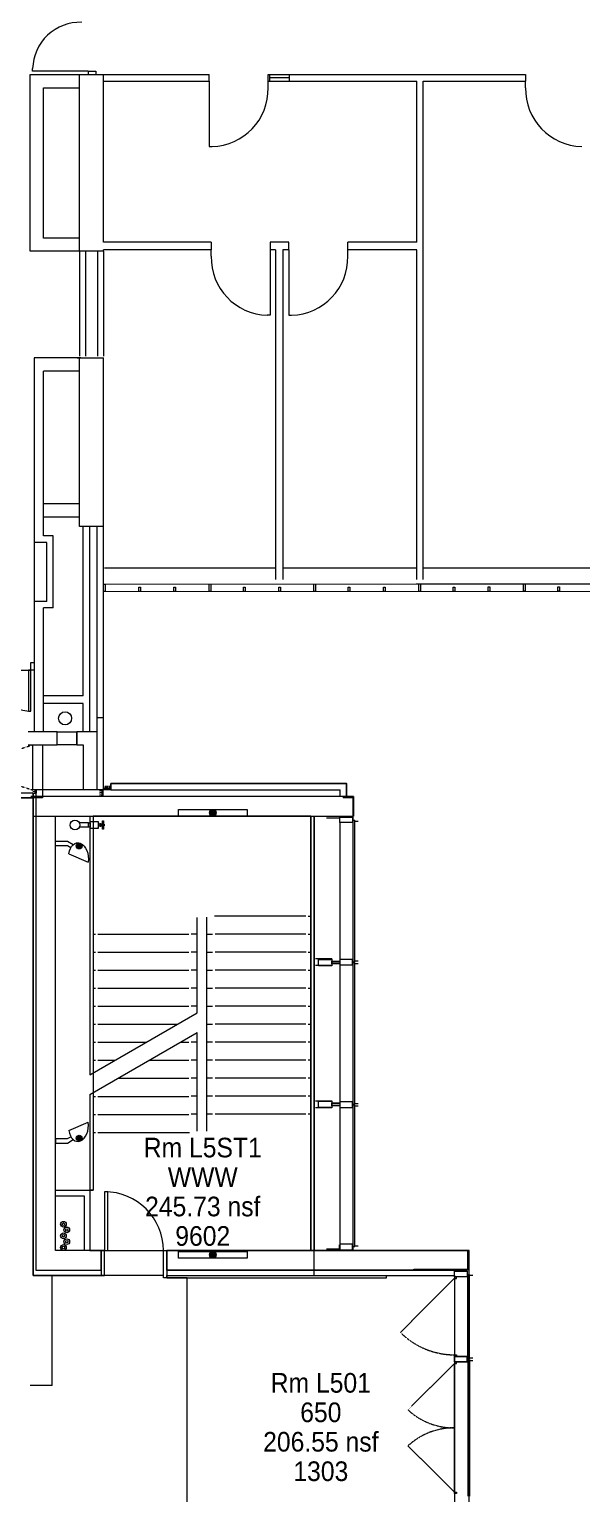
# Model space of a CAD drawing. Header units: inches. Extents: x 1247 to 6173, y 2512 to 6927.
# Drawn here: x 3772 to 4110, y 5446 to 6341 of the extents above; entities that cross this region are included whole.
import ezdxf

# ---------------------------------------------------------------- set-up
doc = ezdxf.new("R2010")
doc.units = ezdxf.units.IN
doc.header["$LTSCALE"] = 0.75
doc.header["$MEASUREMENT"] = 0
doc.linetypes.add('626_FL5$0$HIDDEN', pattern=[0.375, 0.25, -0.125])
doc.linetypes.add('626_FL5$0$HIDDEN2', pattern=[0.1875, 0.125, -0.0625])
doc.layers.get('0').update_dxf_attribs({"linetype": 'CONTINUOUS'})
for name, color, linetype in [('626_FL5$0$A-BLDG-GRW', 9, 'CONTINUOUS'), ('626_FL5$0$A-CLNG-LITE', 7, 'CONTINUOUS'), ('626_FL5$0$A-COLS', 7, 'CONTINUOUS'), ('626_FL5$0$A-DOOR', 7, 'CONTINUOUS'), ('626_FL5$0$A-DOOR-EXST', 9, 'CONTINUOUS'), ('626_FL5$0$A-FLOR', 7, 'CONTINUOUS'), ('626_FL5$0$A-FLOR-PFIX', 7, 'CONTINUOUS'), ('626_FL5$0$A-FLOR-STRS', 7, 'CONTINUOUS'), ('626_FL5$0$A-GLAZ', 7, 'CONTINUOUS'), ('626_FL5$0$A-WALL-FULL', 7, 'CONTINUOUS'), ('626_GRID5$0$A-COLS', 7, 'CONTINUOUS'), ('A-ANNO-NOTE', 7, 'CONTINUOUS'), ('triGrossAreaLayer', 7, 'CONTINUOUS'), ('triLabelLayer', 7, 'CONTINUOUS'), ('triMeasuredGrossAreaLayer', 7, 'CONTINUOUS'), ('triSpaceLayer', 7, 'CONTINUOUS')]:
    doc.layers.add(name, color=color, linetype=linetype)
doc.styles.add('KTH_TEXT', font='romans.shx', dxfattribs={"width": 0.9})

# ---------------------------------------------------------------- blocks, each defined once
blk = doc.blocks.new('626_FL5$0$626_DOOR')
blk.add_lwpolyline([(0, 1), (0, 0), (0.056, 0), (0.056, 1)], close=True)
blk.add_arc((0, 0), 1, 0, 90)
blk = doc.blocks.new('626_FL5$0$A$C71C23718')
at = {"layer": '626_FL5$0$A-CLNG-LITE'}
h = blk.add_hatch(color=256, dxfattribs=at)
edge = h.paths.add_edge_path()
edge.add_arc((96.17, 272), 2, 0, 360)
h = blk.add_hatch(color=256, dxfattribs=at)
edge = h.paths.add_edge_path()
edge.add_arc((14.52, 251.78), 1.8, 0, 360)
h = blk.add_hatch(color=256, dxfattribs=at)
edge = h.paths.add_edge_path()
edge.add_arc((14.52, 73.19), 1.8, 0, 360)
h = blk.add_hatch(color=256, dxfattribs=at)
edge = h.paths.add_edge_path()
edge.add_arc((96.17, 2), 2, 0, 360)
for p, q in [((75.17, 274), (117.17, 274)), ((75.17, 270), (75.17, 274)), ((117.17, 270), (75.17, 270)), ((117.17, 274), (117.17, 270)), ((0, 254.7), (7.38, 254.7)), ((0, 252), (0, 254.7)), ((0, 252), (7.38, 252)), ((7.38, 254.7), (10.84, 252.59)), ((7.38, 252), (9.48, 250.94)), ((8.12, 247.02), (20.11, 241.96)), ((8.12, 77.95), (20.11, 83.01)), ((0, 72.97), (7.38, 72.97)), ((0, 72.97), (0, 70.27)), ((7.38, 72.97), (9.48, 74.03)), ((7.38, 70.27), (10.84, 72.38)), ((0, 70.27), (7.38, 70.27)), ((75.17, 4), (117.17, 4)), ((75.17, 0), (75.17, 4)), ((117.17, 0), (75.17, 0)), ((117.17, 4), (117.17, 0))]:
    blk.add_line(p, q, dxfattribs=at)
for centre, radius in [((96.17, 272), 2), ((14.52, 251.78), 1.8), ((14.52, 73.19), 1.8), ((96.17, 2), 2)]:
    blk.add_circle(centre, radius, dxfattribs=at)
at = {"layer": '626_FL5$0$A-CLNG-LITE', "extrusion": (0, 0, -1)}
blk.add_ellipse((14.09, 244.28), major_axis=(0.63, -9.45), ratio=0.645515, start_param=1.907969, end_param=5.003081, dxfattribs=at)
at = {"layer": '626_FL5$0$A-CLNG-LITE'}
blk.add_ellipse((14.09, 80.69), major_axis=(0.63, 9.45), ratio=0.645515, start_param=1.907969, end_param=5.003081, dxfattribs=at)

msp = doc.modelspace()

# ---------------------------------------------------------------- linework, layer by layer
msp.add_line((3811.4, 5631.62), (3809.4, 5631.62))
for points in [[(3773.45, 5954.08), (3775.45, 5954.08), (3775.45, 5949.45), (3773.45, 5949.45)], [(3789.4, 5911.78), (3801.4, 5911.78), (3801.4, 5903.78), (3789.4, 5903.78)], [(3774.61, 5876.22), (3774.61, 5903.78), (3780.61, 5903.78), (3780.61, 5876.22)], [(3809.71, 5853.45), (3808.71, 5853.45), (3808.71, 5856.21), (3809.71, 5856.21)], [(3809.71, 5853.45), (3808.71, 5853.45), (3808.71, 5856.21), (3809.71, 5856.21)], [(3809.71, 5853.45), (3808.71, 5853.45), (3808.71, 5856.21), (3809.71, 5856.21)], [(3814.46, 5857.04), (3814.46, 5852.62), (3809.71, 5852.62), (3809.71, 5857.04)], [(3814.46, 5857.04), (3814.46, 5852.62), (3809.71, 5852.62), (3809.71, 5857.04)], [(3814.46, 5857.04), (3814.46, 5852.62), (3809.71, 5852.62), (3809.71, 5857.04)], [(3815.74, 5855.48), (3815.74, 5854.18), (3814.71, 5854.18), (3814.71, 5855.48)], [(3815.74, 5855.48), (3815.74, 5854.18), (3814.71, 5854.18), (3814.71, 5855.48)], [(3815.74, 5855.48), (3815.74, 5854.18), (3814.71, 5854.18), (3814.71, 5855.48)], [(3816.24, 5855.68), (3816.24, 5853.98), (3815.74, 5853.98), (3815.74, 5855.68)], [(3816.24, 5855.68), (3816.24, 5853.98), (3815.74, 5853.98), (3815.74, 5855.68)], [(3816.24, 5855.68), (3816.24, 5853.98), (3815.74, 5853.98), (3815.74, 5855.68)], [(3817.21, 5855.33), (3817.21, 5854.33), (3816.24, 5854.33), (3816.24, 5855.33)], [(3817.21, 5855.33), (3817.21, 5854.33), (3816.24, 5854.33), (3816.24, 5855.33)], [(3817.21, 5855.33), (3817.21, 5854.33), (3816.24, 5854.33), (3816.24, 5855.33)], [(3817.71, 5857.33), (3817.71, 5852.33), (3817.21, 5852.33), (3817.21, 5857.33)], [(3817.71, 5857.33), (3817.71, 5852.33), (3817.21, 5852.33), (3817.21, 5857.33)], [(3817.71, 5857.33), (3817.71, 5852.33), (3817.21, 5852.33), (3817.21, 5857.33)], [(3818.21, 5855.33), (3818.21, 5854.33), (3817.71, 5854.33), (3817.71, 5855.33)], [(3818.21, 5855.33), (3818.21, 5854.33), (3817.71, 5854.33), (3817.71, 5855.33)], [(3818.21, 5855.33), (3818.21, 5854.33), (3817.71, 5854.33), (3817.71, 5855.33)], [(3949.2, 5772.97), (3957.2, 5772.97), (3957.2, 5768.97), (3949.2, 5768.97)], [(3949.2, 5772.71), (3957.2, 5772.71), (3957.2, 5768.71), (3949.2, 5768.71)], [(3949.2, 5686.22), (3957.2, 5686.22), (3957.2, 5682.21), (3949.2, 5682.21)], [(3949.2, 5685.97), (3957.2, 5685.97), (3957.2, 5681.97), (3949.2, 5681.97)], [(3816.4, 5579.59), (3818.4, 5579.59), (3818.4, 5594.72), (3816.4, 5594.72)], [(3854.4, 5594.72), (3856.4, 5594.72), (3856.4, 5578.09), (3854.4, 5578.09)], [(3856.4, 5594.72), (4040.4, 5594.72), (4040.4, 5582.72), (3856.4, 5582.72)]]:
    msp.add_lwpolyline(points, close=True)
for points in [[(3774.9, 5874.16), (3774.61, 5874.22), (3776.99, 5874.72), (3774.61, 5875.22), (3776.99, 5875.72), (3774.61, 5876.22)], [(3817.83, 5872.23), (3815.45, 5872.72), (3817.83, 5873.22), (3815.45, 5873.72), (3817.83, 5874.22), (3815.45, 5874.72), (3817.83, 5875.22), (3815.45, 5875.72), (3817.83, 5876.22)], [(3822.33, 5878.86), (3821.77, 5876.18), (3821.21, 5878.86), (3820.64, 5876.18), (3820.08, 5878.86), (3819.52, 5876.18), (3818.95, 5878.86), (3818.39, 5876.18), (3817.83, 5878.86)], [(3953.95, 5859.22), (3961.95, 5859.22), (3961.95, 5856.72)], [(3953.95, 5595.75), (3961.95, 5595.75), (3961.95, 5598.25)]]:
    msp.add_lwpolyline(points)
at = {"linetype": 'Continuous'}
for points in [[(3957.2, 5771.66), (3962.2, 5771.66), (3962.2, 5770.28), (3957.2, 5770.28)], [(3957.2, 5771.41), (3962.2, 5771.41), (3962.2, 5770.03), (3957.2, 5770.03)], [(3957.2, 5685.12), (3962.2, 5685.12), (3962.2, 5683.28), (3957.2, 5683.28)], [(3957.2, 5684.66), (3962.2, 5684.66), (3962.2, 5683.28), (3957.2, 5683.28)]]:
    msp.add_lwpolyline(points, close=True, dxfattribs=at)
at = {"layer": '626_FL5$0$A-BLDG-GRW'}
for p, q in [((3773.08, 6205.4), (3773.08, 6313.4)), ((3773.08, 6313.4), (3817.83, 6313.4)), ((3803.08, 6205.4), (3803.08, 6313.4)), ((3808.44, 6315.41), (3813.07, 6315.41)), ((3808.44, 6315.41), (3808.44, 6313.4)), ((3813.07, 6315.41), (3813.07, 6313.4)), ((3817.83, 6313.4), (3882.31, 6313.4)), ((3817.83, 6210.9), (3817.83, 6313.4)), ((3817.83, 6309.4), (3882.31, 6309.4)), ((3882.31, 6309.4), (3882.31, 6313.4)), ((3918.31, 6309.4), (3918.31, 6313.4)), ((3918.31, 6313.4), (4075.64, 6313.4)), ((3918.31, 6309.4), (4009.14, 6309.4)), ((3919.31, 6309.4), (3919.31, 6313.4)), ((3931.31, 6311.4), (3919.31, 6311.4)), ((3931.31, 6309.4), (3931.31, 6313.4)), ((4009.14, 6210.9), (4009.14, 6309.4)), ((4013.14, 6004.9), (4013.14, 6309.4)), ((4013.14, 6309.4), (4075.64, 6309.4)), ((4075.64, 6313.4), (4075.64, 6309.4)), ((3781.08, 6213.4), (3781.08, 6305.4)), ((3781.08, 6305.4), (3803.08, 6305.4)), ((3803.08, 6213.4), (3781.08, 6213.4)), ((3883.54, 6210.9), (3817.83, 6210.9)), ((3883.54, 6210.9), (3883.54, 6206.4)), ((3930.97, 6210.9), (3919.54, 6210.9)), ((3919.54, 6210.9), (3919.54, 6206.4)), ((3930.97, 6206.4), (3930.97, 6210.9)), ((4009.14, 6210.9), (3966.97, 6210.9)), ((3966.97, 6206.4), (3966.97, 6210.9)), ((3817.83, 6205.4), (3773.08, 6205.4)), ((3803.08, 6205.4), (3803.08, 6141.4)), ((3806.77, 6205.4), (3806.77, 6141.4)), ((3814.14, 6205.4), (3814.14, 6141.4)), ((3817.83, 6205.4), (3817.83, 6206.4)), ((3883.54, 6206.4), (3817.83, 6206.4)), ((3817.83, 6205.4), (3817.83, 6141.4)), ((3922.89, 6206.4), (3919.54, 6206.4)), ((3922.89, 6206.4), (3922.89, 6004.9)), ((3927.39, 6206.4), (3927.39, 6004.9)), ((3930.97, 6206.4), (3927.39, 6206.4)), ((4009.14, 6206.4), (3966.97, 6206.4)), ((4009.14, 6004.9), (4009.14, 6206.4)), ((3775.45, 6140.23), (3775.45, 5911.78)), ((3803.89, 6140.23), (3775.45, 6140.23)), ((3801.7, 6140.23), (3817.83, 6140.23)), ((3803.08, 6037.23), (3803.08, 6140.23)), ((3817.83, 6037.23), (3817.83, 6140.23)), ((3781.11, 6031.45), (3781.11, 6132.23)), ((3803.08, 6132.23), (3781.11, 6132.23)), ((3803.08, 6051.03), (3781.11, 6051.03)), ((3803.08, 6043.03), (3781.11, 6043.03)), ((3817.83, 6037.23), (3803.08, 6037.23)), ((3805.4, 5933.73), (3805.4, 6037.23)), ((3809.4, 5911.78), (3809.4, 6037.23)), ((3813.83, 5882.22), (3813.83, 6037.23)), ((3817.83, 5876.22), (3817.83, 6037.23)), ((3783.11, 6027.45), (3775.45, 6027.45)), ((3787.11, 6031.45), (3781.11, 6031.45)), ((3783.11, 5991.45), (3783.11, 6027.45)), ((3787.11, 5987.45), (3787.11, 6031.45)), ((3818.32, 6011.9), (3922.89, 6011.9)), ((3927.39, 6011.9), (4009.14, 6011.9)), ((4013.14, 6011.9), (4137.14, 6011.9)), ((3817.83, 6002.1), (4008.83, 6002.22)), ((3817.83, 5997.48), (3817.83, 6002.1)), ((3817.83, 6002.1), (3818.83, 6002.1)), ((3817.83, 5997.48), (4588.16, 5997.96)), ((3818.83, 5997.48), (3817.83, 5997.48)), ((3818.83, 6002.1), (3818.83, 5997.48)), ((3839.33, 5997.49), (3839.33, 6000.15)), ((3839.33, 6000.15), (3840.33, 6000.15)), ((3840.33, 5997.49), (3839.33, 5997.49)), ((3840.33, 6000.15), (3840.33, 5997.49)), ((3860.83, 5997.5), (3860.83, 6000.16)), ((3860.83, 6000.16), (3861.83, 6000.16)), ((3861.83, 5997.51), (3860.83, 5997.5)), ((3861.83, 6000.16), (3861.83, 5997.51)), ((3882.33, 5997.52), (3882.33, 6002.14)), ((3883.33, 5997.52), (3882.33, 5997.52)), ((3883.33, 6002.14), (3883.33, 5997.52)), ((3903.33, 6000.19), (3904.33, 6000.19)), ((3903.33, 5997.53), (3903.33, 6000.19)), ((3904.33, 5997.53), (3903.33, 5997.53)), ((3904.33, 6000.19), (3904.33, 5997.53)), ((3924.83, 6000.2), (3925.83, 6000.2)), ((3924.83, 5997.54), (3924.83, 6000.2)), ((3925.83, 5997.55), (3924.83, 5997.54)), ((3925.83, 6000.2), (3925.83, 5997.55)), ((3946.33, 5997.56), (3946.33, 6002.18)), ((3947.33, 5997.56), (3946.33, 5997.56)), ((3947.33, 6002.18), (3947.33, 5997.56)), ((3967.33, 6000.23), (3968.33, 6000.23)), ((3967.33, 5997.57), (3967.33, 6000.23)), ((3968.33, 5997.57), (3967.33, 5997.57)), ((3968.33, 6000.23), (3968.33, 5997.57)), ((3988.83, 6000.24), (3989.83, 6000.24)), ((3988.83, 5997.58), (3988.83, 6000.24)), ((3989.83, 5997.58), (3988.83, 5997.58)), ((3989.83, 6000.24), (3989.83, 5997.58)), ((4008.83, 6002.22), (4012.83, 6002.22)), ((4010.33, 5997.6), (4010.33, 6002.22)), ((4011.33, 5997.6), (4010.33, 5997.6)), ((4011.33, 6002.22), (4011.33, 5997.6)), ((4012.83, 6002.22), (4264.83, 6002.38)), ((4031.33, 6000.27), (4032.33, 6000.27)), ((4031.33, 5997.61), (4031.33, 6000.27)), ((4032.33, 5997.61), (4031.33, 5997.61)), ((4032.33, 6000.27), (4032.33, 5997.61)), ((4052.83, 6000.28), (4053.83, 6000.28)), ((4052.83, 5997.62), (4052.83, 6000.28)), ((4053.83, 5997.62), (4052.83, 5997.62)), ((4053.83, 6000.28), (4053.83, 5997.62)), ((4074.33, 5997.64), (4074.33, 6002.26)), ((4075.33, 5997.64), (4074.33, 5997.64)), ((4075.33, 6002.26), (4075.33, 5997.64)), ((4095.33, 5997.65), (4095.33, 6000.31)), ((4095.33, 6000.31), (4096.33, 6000.31)), ((4096.33, 5997.65), (4095.33, 5997.65)), ((4096.33, 6000.31), (4096.33, 5997.65)), ((3781.11, 5991.44), (3775.45, 5991.44)), ((3783.11, 5991.45), (3781.11, 5991.45)), ((3781.11, 5911.78), (3781.11, 5987.45)), ((3787.11, 5987.45), (3781.11, 5987.45)), ((3805.4, 5933.73), (3781.11, 5933.73)), ((3805.4, 5929.11), (3781.11, 5929.11)), ((3805.4, 5911.78), (3805.4, 5929.11)), ((3817.83, 5920.22), (3813.83, 5920.22)), ((3789.4, 5911.78), (3771.77, 5911.78)), ((3789.4, 5903.78), (3789.4, 5911.78)), ((3813.83, 5911.78), (3801.4, 5911.78)), ((3801.4, 5903.78), (3801.4, 5911.78)), ((3813.83, 5876.22), (3813.83, 5911.78)), ((3771.77, 5903.78), (3789.4, 5903.78)), ((3801.4, 5903.78), (3805.4, 5903.78)), ((3805.4, 5903.78), (3805.4, 5876.22)), ((3817.83, 5876.22), (3805.4, 5876.22))]:
    msp.add_line(p, q, dxfattribs=at)
msp.add_circle((3794.33, 5920.02), 4, dxfattribs=at)
at = {"layer": '626_FL5$0$A-COLS'}
for p, q in [((3776.4, 5874.22), (3776.4, 5582.72)), ((3970.4, 5872.22), (3776.4, 5872.22)), ((3970.4, 5872.22), (3970.4, 5860.22)), ((3788.4, 5594.72), (3788.4, 5860.22)), ((3788.4, 5860.22), (3970.4, 5860.22)), ((3816.4, 5594.72), (3788.4, 5594.72)), ((3816.4, 5582.72), (3816.4, 5594.72)), ((3776.4, 5582.72), (3816.4, 5582.72))]:
    msp.add_line(p, q, dxfattribs=at)
at = {"layer": '626_FL5$0$A-COLS', "linetype": 'Continuous'}
for p, q in [((3957.2, 5772.97), (3947.2, 5772.97)), ((3957.2, 5768.97), (3947.2, 5768.97)), ((3957.2, 5685.97), (3947.2, 5685.97)), ((3957.2, 5681.97), (3947.2, 5681.97))]:
    msp.add_line(p, q, dxfattribs=at)
at = {"layer": '626_FL5$0$A-DOOR-EXST'}
for p, q in [((3774.49, 6315.41), (3774.49, 6317.16)), ((3808.49, 6315.41), (3774.49, 6315.41)), ((3882.31, 6309.4), (3882.31, 6269.4)), ((3918.29, 6305.4), (3918.29, 6309.4)), ((4075.66, 6305.4), (4075.66, 6309.4)), ((3882.31, 6269.4), (3884.06, 6269.4)), ((3883.57, 6202.4), (3883.57, 6206.4)), ((3919.54, 6206.4), (3919.54, 6166.4)), ((3930.97, 6206.4), (3930.97, 6166.4)), ((3966.94, 6202.4), (3966.94, 6206.4)), ((3919.54, 6166.4), (3917.79, 6166.4)), ((3930.97, 6166.4), (3932.72, 6166.4))]:
    msp.add_line(p, q, dxfattribs=at)
for centre, radius, start, end in [((3803.6, 6316.31), 29.1, 88.33525, 178.37749), ((3883.15, 6304.54), 35.15, 271.47968, 1.40946), ((4110.8, 6304.54), 35.15, 178.59054, 268.52032), ((3918.7, 6201.54), 35.15, 178.59054, 268.52032), ((3931.81, 6201.54), 35.15, 271.47968, 1.40946)]:
    msp.add_arc(centre, radius, start, end, dxfattribs=at)
at = {"layer": '626_FL5$0$A-FLOR'}
for p, q in [((3712.45, 5949.45), (3773.45, 5949.45)), ((3805.4, 5876.22), (3773.4, 5876.22)), ((3774.9, 5874.22), (3773.4, 5874.22)), ((3776.02, 5872.22), (3773.4, 5872.22)), ((3776.02, 5872.22), (3774.61, 5872.22)), ((3809.39, 5631.62), (3811.4, 5631.62)), ((3818.4, 5594.72), (3854.4, 5594.72)), ((3786.52, 5512.22), (3786.52, 5579.45)), ((3868.88, 5397.06), (3868.88, 5578.09)), ((3786.52, 5512.22), (3773.02, 5512.22))]:
    msp.add_line(p, q, dxfattribs=at)
at = {"layer": '626_FL5$0$A-FLOR', "linetype": '626_FL5$0$HIDDEN2'}
for p, q in [((3686.9, 5903.78), (3774.61, 5876.22)), ((3686.91, 5876.22), (3774.61, 5903.78))]:
    msp.add_line(p, q, dxfattribs=at)
at = {"layer": '626_FL5$0$A-FLOR-PFIX'}
for p, q in [((3808.71, 5856.21), (3803.01, 5856.21)), ((3808.71, 5853.45), (3803.04, 5853.45)), ((3814.46, 5857.04), (3814.71, 5855.48)), ((3814.46, 5857.04), (3814.71, 5855.48)), ((3814.46, 5857.04), (3814.71, 5855.48)), ((3814.46, 5852.62), (3814.71, 5854.18)), ((3814.46, 5852.62), (3814.71, 5854.18)), ((3814.46, 5852.62), (3814.71, 5854.18)), ((3814.71, 5854.18), (3814.71, 5855.48)), ((3814.71, 5854.18), (3814.71, 5855.48)), ((3814.71, 5854.18), (3814.71, 5855.48))]:
    msp.add_line(p, q, dxfattribs=at)
for centre, radius in [((3800.36, 5854.8), 3), ((3793.32, 5610.87), 1.75), ((3793.32, 5610.87), 0.75), ((3793.32, 5603.85), 1.75), ((3793.32, 5603.85), 0.75), ((3795.36, 5607.35), 1.75), ((3795.36, 5607.35), 0.75), ((3793.32, 5596.63), 1.75), ((3793.32, 5596.63), 0.75), ((3795.36, 5600.19), 1.75), ((3795.36, 5600.19), 0.75)]:
    msp.add_circle(centre, radius, dxfattribs=at)
at = {"layer": '626_FL5$0$A-FLOR-STRS'}
for p, q in [((3809.4, 5860.22), (3809.4, 5856.21)), ((3809.4, 5853.45), (3809.4, 5702.16)), ((3811.4, 5860.22), (3811.4, 5857.04)), ((3944.4, 5860.22), (3944.4, 5594.72)), ((3946.4, 5860.22), (3946.4, 5594.72)), ((3811.4, 5852.62), (3811.4, 5703.32)), ((3941.4, 5799.1), (3885.52, 5799.1)), ((3942.9, 5799.1), (3944.4, 5799.1)), ((3874.9, 5739.98), (3874.9, 5798.37)), ((3880.9, 5667.78), (3880.9, 5798.43)), ((3811.4, 5788.1), (3812.9, 5788.1)), ((3814.4, 5788.1), (3858.33, 5788.1)), ((3814.4, 5788.1), (3869.9, 5788.1)), ((3874.9, 5788.1), (3871.4, 5788.1)), ((3880.9, 5788.1), (3884.3, 5788.1)), ((3941.4, 5788.1), (3885.9, 5788.1)), ((3942.9, 5788.1), (3944.4, 5788.1)), ((3811.4, 5777.1), (3812.9, 5777.1)), ((3814.4, 5777.1), (3869.9, 5777.1)), ((3874.9, 5777.1), (3871.4, 5777.1)), ((3880.9, 5777.1), (3884.3, 5777.1)), ((3941.56, 5777.1), (3885.9, 5777.1)), ((3942.9, 5777.1), (3944.4, 5777.1)), ((3811.4, 5766.1), (3812.9, 5766.1)), ((3814.4, 5766.1), (3869.9, 5766.1)), ((3874.9, 5766.1), (3871.4, 5766.1)), ((3880.9, 5766.1), (3884.3, 5766.1)), ((3941.4, 5766.1), (3885.9, 5766.1)), ((3942.9, 5766.1), (3944.4, 5766.1)), ((3811.4, 5755.1), (3812.9, 5755.1)), ((3814.4, 5755.1), (3869.9, 5755.1)), ((3865.56, 5755.1), (3866.63, 5755.1)), ((3874.9, 5755.1), (3871.4, 5755.1)), ((3880.9, 5755.1), (3884.3, 5755.1)), ((3941.4, 5755.1), (3885.9, 5755.1)), ((3942.9, 5755.1), (3944.4, 5755.1)), ((3809.4, 5702.16), (3874.9, 5739.98)), ((3811.4, 5744.1), (3812.9, 5744.1)), ((3814.4, 5744.1), (3869.9, 5744.1)), ((3865.56, 5744.1), (3866.63, 5744.1)), ((3874.9, 5744.1), (3871.4, 5744.1)), ((3880.9, 5744.1), (3884.3, 5744.1)), ((3941.4, 5744.1), (3885.9, 5744.1)), ((3942.9, 5744.1), (3944.4, 5744.1)), ((3809.4, 5690.16), (3874.9, 5727.98)), ((3811.4, 5733.1), (3812.9, 5733.1)), ((3814.4, 5733.1), (3862.99, 5733.1)), ((3874.9, 5667.71), (3874.9, 5727.98)), ((3880.9, 5733.1), (3884.3, 5733.1)), ((3941.4, 5733.1), (3885.9, 5733.1)), ((3942.9, 5733.1), (3944.4, 5733.1)), ((3811.4, 5722.1), (3812.9, 5722.1)), ((3814.4, 5722.1), (3843.94, 5722.1)), ((3864.72, 5722.1), (3869.9, 5722.1)), ((3865.56, 5722.1), (3867.06, 5722.1)), ((3874.9, 5722.1), (3871.4, 5722.1)), ((3884.4, 5722.1), (3880.9, 5722.1)), ((3941.4, 5722.1), (3885.9, 5722.1)), ((3944.4, 5722.1), (3942.9, 5722.1)), ((3811.4, 5711.1), (3812.9, 5711.1)), ((3814.4, 5711.1), (3824.88, 5711.1)), ((3845.67, 5711.1), (3869.9, 5711.1)), ((3865.56, 5711.1), (3867.06, 5711.1)), ((3874.9, 5711.1), (3871.4, 5711.1)), ((3884.4, 5711.1), (3880.9, 5711.1)), ((3941.4, 5711.1), (3885.9, 5711.1)), ((3944.4, 5711.1), (3942.9, 5711.1)), ((3826.62, 5700.1), (3869.9, 5700.1)), ((3865.56, 5700.1), (3867.06, 5700.1)), ((3874.9, 5700.1), (3871.4, 5700.1)), ((3884.4, 5700.1), (3880.9, 5700.1)), ((3941.4, 5700.1), (3885.9, 5700.1)), ((3944.4, 5700.1), (3942.9, 5700.1)), ((3809.4, 5690.16), (3809.4, 5631.62)), ((3811.4, 5691.32), (3811.4, 5631.62)), ((3811.4, 5689), (3812.9, 5689)), ((3814.4, 5689), (3869.9, 5689)), ((3874.9, 5689.1), (3871.4, 5689.1)), ((3884.4, 5689.1), (3880.9, 5689.1)), ((3941.4, 5689.1), (3885.9, 5689.1)), ((3944.4, 5689.1), (3942.9, 5689.1)), ((3811.4, 5678), (3812.9, 5678)), ((3814.4, 5678), (3869.9, 5678)), ((3874.9, 5678.1), (3871.4, 5678.1)), ((3884.4, 5678.1), (3880.9, 5678.1)), ((3941.4, 5678.1), (3885.9, 5678.1)), ((3944.4, 5678.1), (3942.9, 5678.1)), ((3811.4, 5667), (3812.9, 5667)), ((3814.4, 5667), (3870.36, 5667))]:
    msp.add_line(p, q, dxfattribs=at)
at = {"layer": '626_FL5$0$A-GLAZ', "linetype": 'Continuous'}
for p, q in [((3962.2, 5856.29), (3962.2, 5859.64)), ((3962.2, 5859.64), (3969.9, 5859.64)), ((3969.9, 5856.29), (3962.2, 5856.29)), ((3969.9, 5859.64), (3969.9, 5856.29)), ((3969.9, 5857.72), (3971.33, 5857.72)), ((3970.33, 5771.22), (3970.33, 5857.72)), ((3971.33, 5771.22), (3971.33, 5857.72)), ((3971.33, 5857.22), (3973.33, 5857.22)), ((3969.9, 5772.64), (3962.2, 5772.64)), ((3962.2, 5772.64), (3962.2, 5769.29)), ((3969.9, 5769.29), (3969.9, 5772.64)), ((3962.2, 5769.29), (3969.9, 5769.29)), ((3969.9, 5771.22), (3971.33, 5771.22)), ((3969.9, 5770.72), (3971.33, 5770.72)), ((3970.33, 5684.22), (3970.33, 5770.72)), ((3971.33, 5771.72), (3973.33, 5771.72)), ((3971.33, 5684.22), (3971.33, 5770.72)), ((3971.33, 5770.22), (3973.33, 5770.22)), ((3969.9, 5685.64), (3962.2, 5685.64)), ((3962.2, 5685.64), (3962.2, 5682.29)), ((3969.9, 5682.29), (3969.9, 5685.64)), ((3969.9, 5684.22), (3971.33, 5684.22)), ((3969.9, 5683.72), (3971.33, 5683.72)), ((3970.33, 5597.22), (3970.33, 5683.72)), ((3971.33, 5684.72), (3973.33, 5684.72)), ((3971.33, 5597.22), (3971.33, 5683.72)), ((3971.33, 5683.22), (3973.33, 5683.22)), ((3962.2, 5682.29), (3969.9, 5682.29)), ((3969.9, 5598.64), (3962.2, 5598.64)), ((3962.2, 5598.64), (3962.2, 5595.29)), ((3962.2, 5595.29), (3969.9, 5595.29)), ((3969.9, 5595.29), (3969.9, 5598.64)), ((3969.9, 5597.22), (3971.33, 5597.22)), ((3971.33, 5597.72), (3973.33, 5597.72)), ((4032.18, 5578.73), (4032.18, 5582.08)), ((4032.18, 5582.08), (4039.88, 5582.08)), ((4039.88, 5578.73), (4032.18, 5578.73)), ((4039.88, 5582.08), (4039.88, 5578.73)), ((4039.88, 5580.15), (4041.31, 5580.15)), ((4040.31, 5528.65), (4040.31, 5580.15)), ((4041.31, 5528.65), (4041.31, 5580.15)), ((4041.31, 5579.65), (4043.31, 5579.65)), ((4032.18, 5526.73), (4032.18, 5530.08)), ((4032.18, 5530.08), (4039.88, 5530.08)), ((4039.88, 5530.08), (4032.18, 5530.08)), ((4032.18, 5530.08), (4032.18, 5526.73)), ((4039.88, 5526.73), (4032.18, 5526.73)), ((4032.18, 5526.73), (4039.88, 5526.73)), ((4039.88, 5530.08), (4039.88, 5526.73)), ((4039.88, 5526.73), (4039.88, 5530.08)), ((4039.88, 5528.65), (4041.31, 5528.65)), ((4039.88, 5528.15), (4041.31, 5528.15)), ((4041.31, 5529.15), (4043.31, 5529.15)), ((4041.31, 5527.65), (4043.31, 5527.65))]:
    msp.add_line(p, q, dxfattribs=at)
at = {"layer": '626_FL5$0$A-GLAZ'}
for p, q in [((3962.2, 5856.29), (3962.2, 5772.64)), ((3962.2, 5769.29), (3962.2, 5685.64)), ((3962.2, 5682.29), (3962.2, 5598.64)), ((4033.36, 5578.53), (4032.18, 5578.53)), ((4032.18, 5578.53), (4032.18, 5577.75)), ((4032.18, 5577.75), (4032.18, 5531.06)), ((4032.18, 5577.75), (4033.36, 5577.75)), ((4033.36, 5577.75), (4033.36, 5578.53)), ((4032.18, 5530.27), (4032.18, 5531.06)), ((4032.18, 5531.06), (4033.36, 5531.06)), ((4033.36, 5531.06), (4033.36, 5530.27)), ((4033.36, 5530.27), (4032.18, 5530.27)), ((4033.36, 5526.53), (4032.18, 5526.53)), ((4032.18, 5526.53), (4032.18, 5525.75)), ((4032.18, 5447.06), (4032.18, 5525.75)), ((4032.18, 5525.75), (4033.36, 5525.75)), ((4033.36, 5525.75), (4033.36, 5526.53)), ((4040.31, 5528.15), (4040.31, 5444.65)), ((4041.31, 5528.15), (4041.31, 5444.65)), ((4032.18, 5446.27), (4032.18, 5447.06)), ((4032.18, 5447.06), (4033.36, 5447.06)), ((4033.36, 5446.27), (4032.18, 5446.27)), ((4033.36, 5447.06), (4033.36, 5446.27))]:
    msp.add_line(p, q, dxfattribs=at)
at = {"layer": '626_FL5$0$A-GLAZ', "linetype": '626_FL5$0$HIDDEN'}
for p, q in [((4032.18, 5577.75), (3999.17, 5544.74)), ((4032.18, 5525.75), (4003.81, 5497.38)), ((4032.18, 5447.06), (4003.81, 5475.43))]:
    msp.add_line(p, q, dxfattribs=at)
for centre, radius, start, end in [((4032.18, 5577.75), 46.69, 225, 270), ((4031.79, 5527.58), 41.17, 227.17653, 270.5375), ((4031.79, 5445.24), 41.17, 89.4625, 132.82347)]:
    msp.add_arc(centre, radius, start, end, dxfattribs=at)
at = {"layer": '626_FL5$0$A-WALL-FULL'}
for p, q in [((3822.33, 5880.22), (3966.33, 5880.22)), ((3822.33, 5876.22), (3822.33, 5880.22)), ((3966.33, 5872.22), (3966.33, 5880.22)), ((3774.9, 5874.22), (3774.9, 5579.59)), ((3774.9, 5874.22), (3776.4, 5874.22)), ((3822.33, 5876.22), (3962.33, 5876.22)), ((3962.33, 5872.22), (3962.33, 5876.22)), ((3788.79, 5631.62), (3809.39, 5631.62)), ((3809.39, 5631.62), (3809.39, 5594.72)), ((3809.39, 5631.62), (3809.39, 5631.62)), ((3788.79, 5628.12), (3805.89, 5628.12)), ((3805.89, 5628.12), (3805.89, 5594.72)), ((3774.9, 5579.59), (3816.4, 5579.59)), ((3816.4, 5582.72), (3816.4, 5579.59)), ((3856.4, 5582.72), (3856.4, 5579.59)), ((3856.4, 5579.59), (4032.18, 5579.59)), ((3856.4, 5578.09), (3856.4, 5579.59)), ((3856.4, 5578.09), (3990.64, 5578.09)), ((3990.64, 5578.09), (3990.64, 5579.59)), ((4032.18, 5579.59), (4032.18, 5582.72))]:
    msp.add_line(p, q, dxfattribs=at)
at = {"layer": '626_GRID5$0$A-COLS'}
for p, q in [((3964.27, 5872.22), (3776.4, 5872.22)), ((3776.4, 5872.22), (3776.4, 5582.72)), ((3964.27, 5872.22), (3964.27, 5871.47)), ((3970.4, 5871.47), (3964.27, 5871.47)), ((3970.4, 5871.47), (3970.4, 5860.22)), ((3788.4, 5594.72), (3788.4, 5860.22)), ((3788.4, 5860.22), (3970.4, 5860.22)), ((3816.4, 5594.72), (3788.4, 5594.72)), ((3816.4, 5582.72), (3816.4, 5594.72)), ((4040.4, 5594.72), (3856.41, 5594.72)), ((3856.41, 5594.72), (3856.41, 5582.72)), ((4040.4, 5583.47), (4040.4, 5594.72)), ((3776.4, 5582.72), (3816.4, 5582.72)), ((3856.41, 5582.72), (4007.27, 5582.72)), ((4007.27, 5583.47), (4040.4, 5583.47)), ((4007.27, 5582.72), (4007.27, 5583.47)), ((4007.27, 5582.72), (4033.27, 5582.72)), ((4033.27, 5582.72), (4033.27, 5583.47))]:
    msp.add_line(p, q, dxfattribs=at)
at = {"layer": '626_GRID5$0$A-COLS', "linetype": 'Continuous'}
msp.add_line((3957.2, 5682.21), (3949.2, 5682.21), dxfattribs=at)
at = {"layer": 'triGrossAreaLayer'}
msp.add_lwpolyline([(4041.25, 5036.44), (4041.25, 5582.72), (4041.06, 5582.72), (4041.06, 5594.72), (3970.27, 5594.72), (3970.33, 5872.22), (3966.27, 5872.22), (3966.27, 5880.22), (3822.27, 5880.22), (3822.27, 5876.22), (3780.55, 5876.28), (3780.55, 5871.52), (3685.83, 5871.52)], dxfattribs=at)
at = {"layer": 'triMeasuredGrossAreaLayer'}
msp.add_lwpolyline([(3217.48, 4930.73), (3217.54, 5907.98), (3241.27, 5875.32), (3436.07, 5875.32), (3436.07, 5779.18), (3686.82, 5779.19), (3686.82, 5871.52), (3774.83, 5871.52), (3774.83, 5860.22), (3946.33, 5860.22), (3946.34, 5579.59), (4032.12, 5579.59), (4032.12, 4636.1)], dxfattribs=at)
at = {"layer": 'triSpaceLayer'}
msp.add_lwpolyline([(3868.88, 4790.73), (3868.88, 5578.09), (3854.4, 5578.09), (3854.4, 5579.59), (3774.9, 5579.59), (3774.9, 5874.22), (3686.88, 5874.21), (3686.9, 5505.32), (3621.26, 5505.32), (3621.26, 5561.45), (3577.64, 5561.45), (3577.64, 5578.2), (3545.25, 5578.2), (3545.25, 5561.45), (3501.74, 5561.45), (3501.74, 5505.57), (3436.11, 5505.57), (3436.12, 5578.22), (3385.59, 5578.22), (3385.59, 5358.44)], dxfattribs=at)
for points in [[(3944.4, 5860.22), (3811.4, 5860.22), (3811.4, 5631.62), (3809.39, 5631.62), (3809.39, 5594.72), (3944.4, 5594.72)], [(3990.64, 5579.59), (4032.18, 5579.59), (4032.18, 5394.08), (3992.64, 5394.08), (3992.64, 5397.06), (3868.88, 5397.06), (3868.88, 5578.09), (3990.64, 5578.09)]]:
    msp.add_lwpolyline(points, close=True, dxfattribs=at)

# ---------------------------------------------------------------- block references
at = {"layer": '626_FL5$0$A-DOOR', "xscale": 24.98612784533846, "yscale": 24.98612784533846, "zscale": 24.98612784533846, "rotation": 180}
msp.add_blockref('626_FL5$0$626_DOOR', (3773.45, 5949.45), dxfattribs=at)
at = {"layer": '626_FL5$0$A-DOOR', "xscale": 36, "yscale": 36, "zscale": 36}
msp.add_blockref('626_FL5$0$626_DOOR', (3818.4, 5594.72), dxfattribs=at)
at = {"layer": '626_FL5$0$A-WALL-FULL'}
msp.add_blockref('626_FL5$0$A$C71C23718', (3788.4, 5590.22), dxfattribs=at)

# ---------------------------------------------------------------- texts
at = {"layer": 'A-ANNO-NOTE', "insert": (3840.37, 5943.16), "char_height": 7.5, "attachment_point": 4, "style": 'KTH_TEXT'}
msp.add_mtext('\\A1;', dxfattribs=at)
at = {"layer": 'triLabelLayer', "color": 7, "char_height": 8, "attachment_point": 5, "line_spacing_factor": 0.9, "style": 'KTH_TEXT'}
for s, insert in [('{\\fSansSerif;\\H12;Rm L5ST1}{\\fSansSerif;\\H12;\\PWWW}{\\fSansSerif;\\H12;\\P245.73 nsf}{\\fSansSerif;\\H12;\\P9602}', (3878.42, 5630.61)), ('{\\fSansSerif;\\H12;Rm L501}{\\fSansSerif;\\H12;\\P650}{\\fSansSerif;\\H12;\\P206.55 nsf}{\\fSansSerif;\\H12;\\P1303}', (3950.53, 5486.84))]:
    msp.add_mtext(s, dxfattribs=dict(at, insert=insert))

doc.saveas('drawing.dxf')
